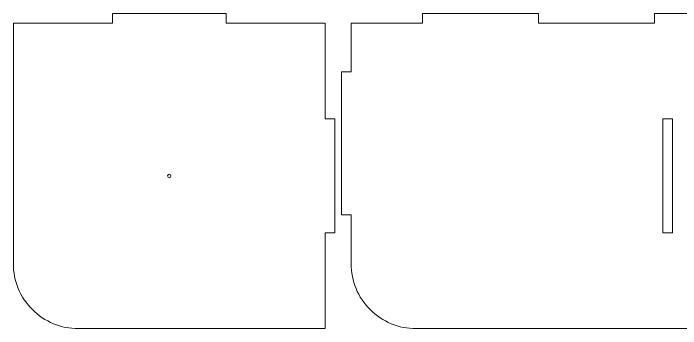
# Model space of a CAD drawing. Header units: centimetres. Extents: x -56 to 56, y -46 to 46.
# Drawn here: x -43.57 to -23.02, y -8.23 to 1.47 of the extents above; entities that cross this region are included whole.
import ezdxf

# ---------------------------------------------------------------- set-up
doc = ezdxf.new("R2010")
doc.units = ezdxf.units.CM
doc.header["$MEASUREMENT"] = 0
doc.layers.add('Camada 1', color=7, linetype='Continuous')

msp = doc.modelspace()

# ---------------------------------------------------------------- linework, layer by layer
at = {"layer": 'Camada 1', "color": 250, "lineweight": 20}
for points, knots in [([(-33.67088, -5.27568), (-33.67088, -5.27568), (-33.67088, -1.77568), (-33.67088, -1.77568), (-33.67088, -1.77568), (-33.67088, -1.77568), (-33.97088, -1.77568), (-33.97088, -1.77568), (-33.97088, -1.77568), (-33.97088, -1.77568), (-33.97088, 1.17432), (-33.97088, 1.17432), (-33.97088, 1.17432), (-33.97088, 1.17432), (-37.02088, 1.17432), (-37.02088, 1.17432), (-37.02088, 1.17432), (-37.02088, 1.17432), (-37.02088, 1.47432), (-37.02088, 1.47432), (-37.02088, 1.47432), (-37.02088, 1.47432), (-40.52088, 1.47432), (-40.52088, 1.47432), (-40.52088, 1.47432), (-40.52088, 1.47432), (-40.52088, 1.17432), (-40.52088, 1.17432), (-40.52088, 1.17432), (-40.52088, 1.17432), (-43.57088, 1.17432), (-43.57088, 1.17432), (-43.57088, 1.17432), (-43.57088, 1.17432), (-43.57088, -6.22568), (-43.57088, -6.22568), (-43.57088, -6.22568), (-43.57088, -6.75611), (-43.36017, -7.26482), (-42.98509, -7.63989), (-42.98509, -7.63989), (-42.61002, -8.01497), (-42.10131, -8.22568), (-41.57088, -8.22568), (-41.57088, -8.22568), (-41.57088, -8.22568), (-33.97088, -8.22568), (-33.97088, -8.22568), (-33.97088, -8.22568), (-33.97088, -8.22568), (-33.97088, -5.27568), (-33.97088, -5.27568), (-33.97088, -5.27568), (-33.97088, -5.27568), (-33.67088, -5.27568), (-33.67088, -5.27568)], [0, 0, 0, 0, 0.06666667, 0.06666667, 0.06666667, 0.06666667, 0.13333333, 0.13333333, 0.13333333, 0.13333333, 0.2, 0.2, 0.2, 0.2, 0.26666667, 0.26666667, 0.26666667, 0.26666667, 0.33333333, 0.33333333, 0.33333333, 0.33333333, 0.4, 0.4, 0.4, 0.4, 0.46666667, 0.46666667, 0.46666667, 0.46666667, 0.53333333, 0.53333333, 0.53333333, 0.53333333, 0.6, 0.6, 0.6, 0.6, 0.66666667, 0.66666667, 0.66666667, 0.66666667, 0.73333333, 0.73333333, 0.73333333, 0.73333333, 0.8, 0.8, 0.8, 0.8, 0.86666667, 0.86666667, 0.86666667, 0.86666667, 1, 1, 1, 1]), ([(-3.77088, -5.27568), (-3.77088, -5.27568), (-3.77088, -1.77568), (-3.77088, -1.77568), (-3.77088, -1.77568), (-3.77088, -1.77568), (-3.47088, -1.77568), (-3.47088, -1.77568), (-3.47088, -1.77568), (-3.47088, -1.77568), (-3.47088, 1.17432), (-3.47088, 1.17432), (-3.47088, 1.17432), (-3.47088, 1.17432), (-5.97088, 1.17432), (-5.97088, 1.17432), (-5.97088, 1.17432), (-5.97088, 1.17432), (-5.97088, 1.47432), (-5.97088, 1.47432), (-5.97088, 1.47432), (-5.97088, 1.47432), (-9.54231, 1.47432), (-9.54231, 1.47432), (-9.54231, 1.47432), (-9.54231, 1.47432), (-9.54231, 1.17432), (-9.54231, 1.17432), (-9.54231, 1.17432), (-9.54231, 1.17432), (-13.11374, 1.17432), (-13.11374, 1.17432), (-13.11374, 1.17432), (-13.11374, 1.17432), (-13.11374, 1.47432), (-13.11374, 1.47432), (-13.11374, 1.47432), (-13.11374, 1.47432), (-16.68517, 1.47432), (-16.68517, 1.47432), (-16.68517, 1.47432), (-16.68517, 1.47432), (-16.68517, 1.17432), (-16.68517, 1.17432), (-16.68517, 1.17432), (-16.68517, 1.17432), (-20.25659, 1.17432), (-20.25659, 1.17432), (-20.25659, 1.17432), (-20.25659, 1.17432), (-20.25659, 1.47432), (-20.25659, 1.47432), (-20.25659, 1.47432), (-20.25659, 1.47432), (-23.82802, 1.47432), (-23.82802, 1.47432), (-23.82802, 1.47432), (-23.82802, 1.47432), (-23.82802, 1.17432), (-23.82802, 1.17432), (-23.82802, 1.17432), (-23.82802, 1.17432), (-27.39945, 1.17432), (-27.39945, 1.17432), (-27.39945, 1.17432), (-27.39945, 1.17432), (-27.39945, 1.47432), (-27.39945, 1.47432), (-27.39945, 1.47432), (-27.39945, 1.47432), (-30.97088, 1.47432), (-30.97088, 1.47432), (-30.97088, 1.47432), (-30.97088, 1.47432), (-30.97088, 1.17432), (-30.97088, 1.17432), (-30.97088, 1.17432), (-30.97088, 1.17432), (-33.17088, 1.17432), (-33.17088, 1.17432), (-33.17088, 1.17432), (-33.17088, 1.17432), (-33.17088, -0.32568), (-33.17088, -0.32568), (-33.17088, -0.32568), (-33.17088, -0.32568), (-33.47088, -0.32568), (-33.47088, -0.32568), (-33.47088, -0.32568), (-33.47088, -0.32568), (-33.47088, -4.72568), (-33.47088, -4.72568), (-33.47088, -4.72568), (-33.47088, -4.72568), (-33.17088, -4.72568), (-33.17088, -4.72568), (-33.17088, -4.72568), (-33.17088, -4.72568), (-33.17088, -6.22568), (-33.17088, -6.22568), (-33.17088, -6.22568), (-33.17088, -6.75611), (-32.96017, -7.26482), (-32.58509, -7.63989), (-32.58509, -7.63989), (-32.21002, -8.01497), (-31.70131, -8.22568), (-31.17088, -8.22568), (-31.17088, -8.22568), (-31.17088, -8.22568), (-3.47088, -8.22568), (-3.47088, -8.22568), (-3.47088, -8.22568), (-3.47088, -8.22568), (-3.47088, -5.27568), (-3.47088, -5.27568), (-3.47088, -5.27568), (-3.47088, -5.27568), (-3.77088, -5.27568), (-3.77088, -5.27568)], [0, 0, 0, 0, 0.03225806, 0.03225806, 0.03225806, 0.03225806, 0.06451613, 0.06451613, 0.06451613, 0.06451613, 0.09677419, 0.09677419, 0.09677419, 0.09677419, 0.12903226, 0.12903226, 0.12903226, 0.12903226, 0.16129032, 0.16129032, 0.16129032, 0.16129032, 0.19354839, 0.19354839, 0.19354839, 0.19354839, 0.22580645, 0.22580645, 0.22580645, 0.22580645, 0.25806452, 0.25806452, 0.25806452, 0.25806452, 0.29032258, 0.29032258, 0.29032258, 0.29032258, 0.32258065, 0.32258065, 0.32258065, 0.32258065, 0.35483871, 0.35483871, 0.35483871, 0.35483871, 0.38709677, 0.38709677, 0.38709677, 0.38709677, 0.41935484, 0.41935484, 0.41935484, 0.41935484, 0.4516129, 0.4516129, 0.4516129, 0.4516129, 0.48387097, 0.48387097, 0.48387097, 0.48387097, 0.51612903, 0.51612903, 0.51612903, 0.51612903, 0.5483871, 0.5483871, 0.5483871, 0.5483871, 0.58064516, 0.58064516, 0.58064516, 0.58064516, 0.61290323, 0.61290323, 0.61290323, 0.61290323, 0.64516129, 0.64516129, 0.64516129, 0.64516129, 0.67741935, 0.67741935, 0.67741935, 0.67741935, 0.70967742, 0.70967742, 0.70967742, 0.70967742, 0.74193548, 0.74193548, 0.74193548, 0.74193548, 0.77419355, 0.77419355, 0.77419355, 0.77419355, 0.80645161, 0.80645161, 0.80645161, 0.80645161, 0.83870968, 0.83870968, 0.83870968, 0.83870968, 0.87096774, 0.87096774, 0.87096774, 0.87096774, 0.90322581, 0.90322581, 0.90322581, 0.90322581, 0.93548387, 0.93548387, 0.93548387, 0.93548387, 1, 1, 1, 1]), ([(-23.27088, -1.77568), (-23.27088, -1.77568), (-23.27088, -5.27568), (-23.27088, -5.27568), (-23.27088, -5.27568), (-23.27088, -5.27568), (-23.57088, -5.27568), (-23.57088, -5.27568), (-23.57088, -5.27568), (-23.57088, -5.27568), (-23.57088, -1.77568), (-23.57088, -1.77568), (-23.57088, -1.77568), (-23.57088, -1.77568), (-23.27088, -1.77568), (-23.27088, -1.77568)], [0, 0, 0, 0, 0.2, 0.2, 0.2, 0.2, 0.4, 0.4, 0.4, 0.4, 0.6, 0.6, 0.6, 0.6, 1, 1, 1, 1]), ([(-38.77088, -3.47568), (-38.74327, -3.47568), (-38.72088, -3.49807), (-38.72088, -3.52568), (-38.72088, -3.52568), (-38.72088, -3.55329), (-38.74327, -3.57568), (-38.77088, -3.57568), (-38.77088, -3.57568), (-38.79849, -3.57568), (-38.82088, -3.55329), (-38.82088, -3.52568), (-38.82088, -3.52568), (-38.82088, -3.49807), (-38.79849, -3.47568), (-38.77088, -3.47568)], [0, 0, 0, 0, 0.2, 0.2, 0.2, 0.2, 0.4, 0.4, 0.4, 0.4, 0.6, 0.6, 0.6, 0.6, 1, 1, 1, 1])]:
    msp.add_open_spline(points, degree=3, knots=knots, dxfattribs=at)

doc.saveas('drawing.dxf')
